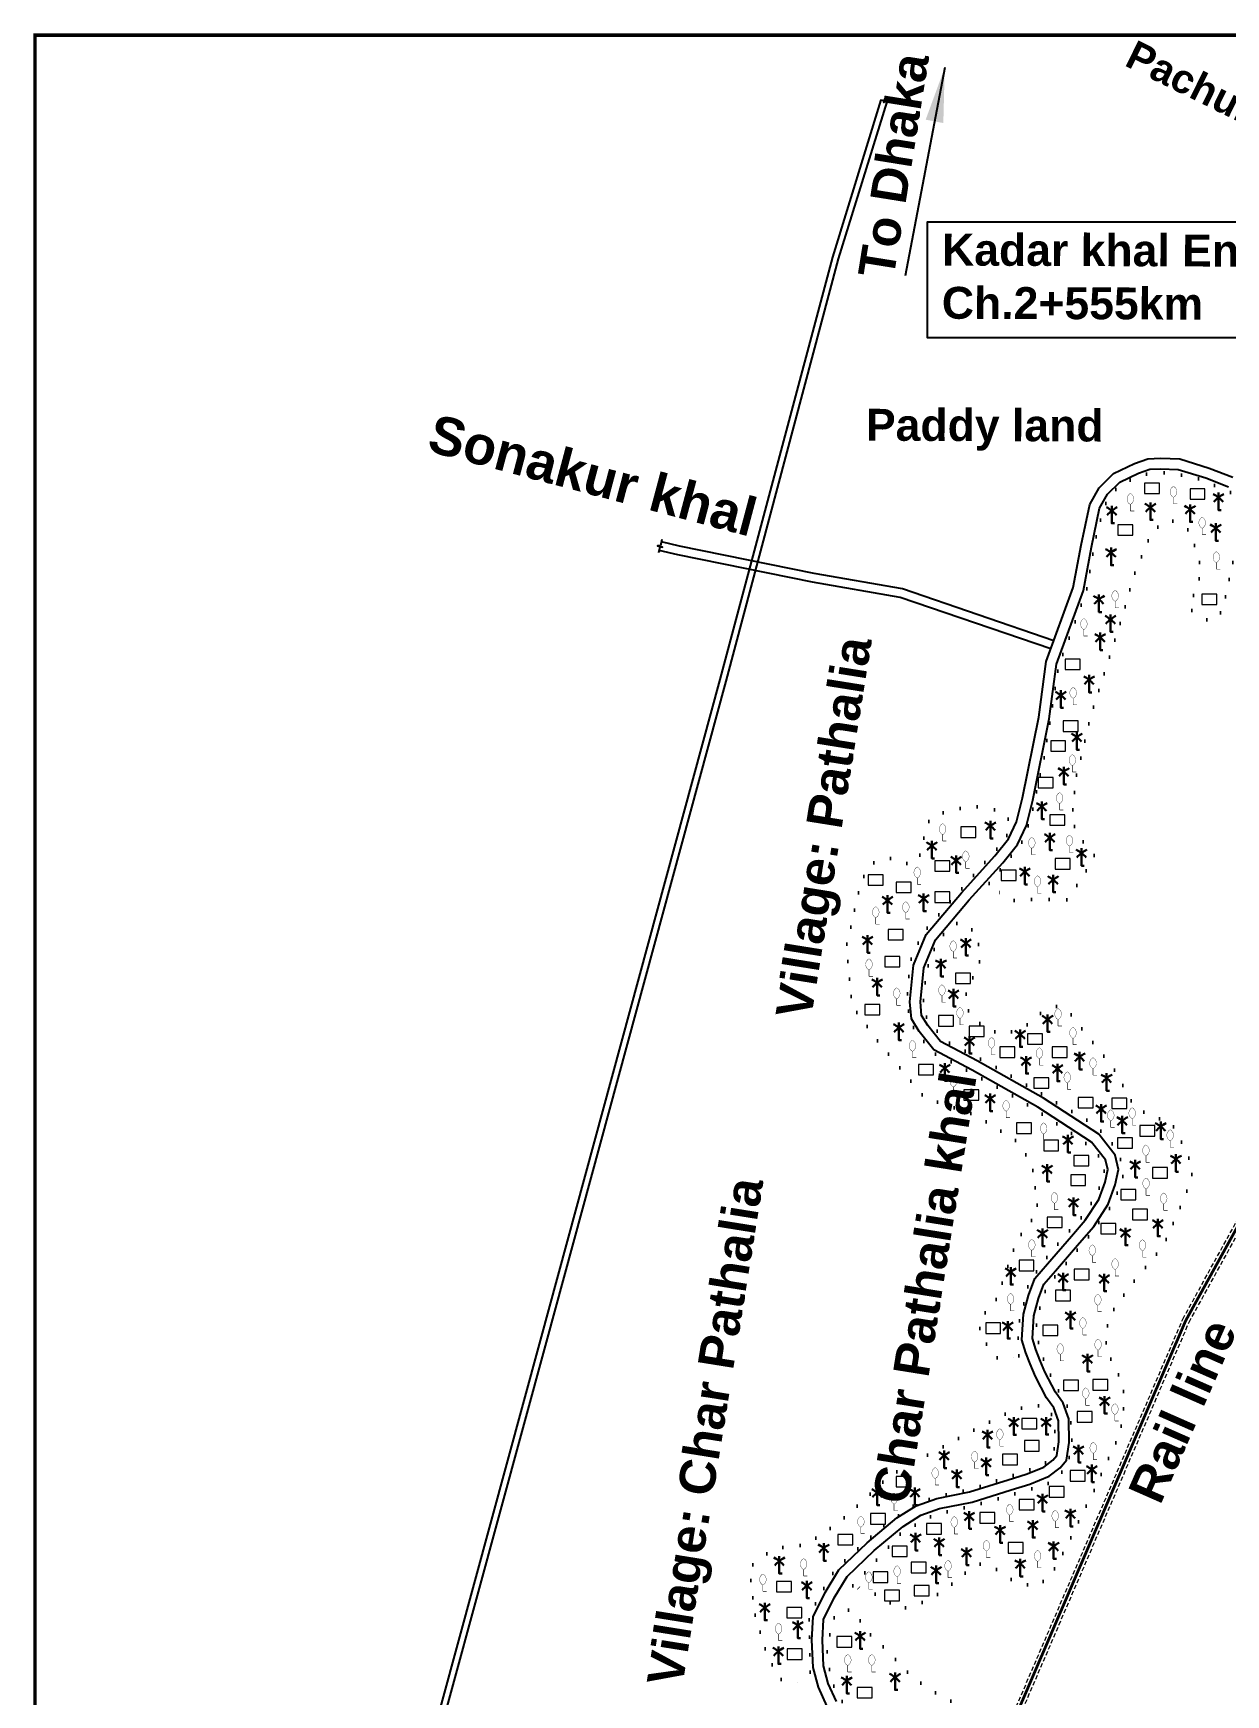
# Model space of a CAD drawing. Header units: millimetres. Extents: x 103 to 27159, y -166022 to -48.
# Drawn here: x 22627 to 23991, y -164690 to -162790 of the extents above; entities that cross this region are included whole.
import ezdxf

# ---------------------------------------------------------------- set-up
doc = ezdxf.new("R2010")
doc.units = ezdxf.units.MM
doc.header["$MEASUREMENT"] = 0
for name, pattern in [('DASHED2', [0.375, 0.25, -0.125]), ('DOT2', [0.125, 0, -0.125]), ('HIDDENX2', [0.75, 0.5, -0.25])]:
    doc.linetypes.add(name, pattern=pattern)
for name, color, linetype in [('boundary', 7, 'Continuous'), ('Home Stead', 151, 'Continuous'), ('Khal', 4, 'Continuous'), ('TEXT', 5, 'Continuous'), ('Trees', 77, 'Continuous')]:
    doc.layers.add(name, color=color, linetype=linetype)
for name, color, linetype, lineweight in [('Earthan Road', 7, 'DASHED2', 9), ('HOUSE', 144, 'Continuous', 18), ('PUCCA ROAD', 1, 'Continuous', 30), ('Rail Line', 14, 'TRACKS', 35)]:
    doc.layers.add(name, color=color, linetype=linetype, lineweight=lineweight)
doc.styles.get("Standard").update_dxf_attribs({"font": 'arial.ttf'})
doc.styles.add('sum', font='arialbd.ttf')
doc.linetypes.add('TRACKS', pattern='A,0.15,[130,ltypeshp.shx,S=0.25,R=0,X=0,Y=0],0.15', length=0.3)
doc.dimstyles.get("Standard").update_dxf_attribs({"dimtxt": 0.18, "dimasz": 0.18, "dimexe": 0.18, "dimexo": 0.0625, "dimgap": 0.09, "dimtad": 0, "dimtih": 1, "dimtoh": 1, "dimdec": 4, "dimzin": 0, "dimdsep": 46, "dimtxsty": 'Standard', "dimblk": 'DATUMBLANK', "dimcen": 0.09, "dimadec": 0, "dimazin": 0, "dimtfac": 1, "dimtdec": 4, "dimtofl": 0, "dimtmove": 0, "dimatfit": 3, "dimfxl": 1, "dimtolj": 1, "dimtzin": 0, "dimarcsym": 0})

# ---------------------------------------------------------------- blocks, each defined once
blk = doc.blocks.new('A$C7FEE66E4')
at = {"layer": 'Trees', "linetype": 'Continuous', "const_width": 0.000142}
blk.add_lwpolyline([(0, 0.00001, 0.606435), (0, 0.00493, 0.606435)], format="xyb", close=True, dxfattribs=at)
at = {"layer": 'Trees', "linetype": 'Continuous', "const_width": 0.000252}
for points in [[(0, 0.00001), (0, -0.00287)], [(0, -0.00287), (0.00172, -0.00287)]]:
    blk.add_lwpolyline(points, dxfattribs=at)
blk = doc.blocks.new('A$C01DB3217')
at = {"layer": 'Trees', "color": 1, "lineweight": 30}
blk.add_lwpolyline([(0, 0.0028), (0, -0.00714), (0.00154, -0.00714)], dxfattribs=at)
for centre, start, end in [((-0.01201, -0.01535), 41.24911, 62.67823), ((0.01201, -0.01535), 117.32177, 138.75089)]:
    blk.add_arc(centre, 0.01949, start, end, dxfattribs=at)
blk = doc.blocks.new('_DatumBlank')
at = {"color": 0, "linetype": 'ByBlock', "lineweight": -2}
for p, q in [((0, 0.577), (-1, 0)), ((0, -0.577), (0, 0.577)), ((-1, 0), (0, -0.577))]:
    blk.add_line(p, q, dxfattribs=at)

msp = doc.modelspace()

# ---------------------------------------------------------------- linework, layer by layer
at = {"layer": 'boundary', "color": 0, "const_width": 4.13}
msp.add_lwpolyline([(22629.4, -162792.3), (27156.7, -162792.3), (27156.7, -166019.4), (22629.4, -166019.4), (22629.4, -162792.3)], dxfattribs=at)
at = {"layer": 'Earthan Road', "color": 7, "linetype": 'HIDDENX2', "ltscale": 10}
for points in [[(23359.7, -165680), (23505.4, -165308.9), (23656.4, -164924.1), (23941.6, -164260.3), (24122.2, -163932.4), (24303.3, -163645.5), (24558.2, -163266.5), (24706.9, -162998.8)], [(23367.1, -165682.9), (23512.8, -165311.8), (23663.8, -164927.1), (23948.8, -164263.8), (24129.1, -163936.5), (24310, -163649.9), (24565, -163270.7), (24713.8, -163002.8)]]:
    msp.add_lwpolyline(points, dxfattribs=at)
at = {"layer": 'Home Stead', "color": 7, "linetype": 'DOT2', "lineweight": 50, "ltscale": 159.474072, "flags": 128}
for points in [[(23720.1, -163762.2), (23756.6, -163717.4), (23767.2, -163689.8), (23783.5, -163616.3), (23799.9, -163513.2), (23830.9, -163429.8), (23843.5, -163359.7), (23856.2, -163319.6), (23873.2, -163304.7), (23896.6, -163294.8), (23922.9, -163292.4), (23956.4, -163298.2), (24004.2, -163319), (24021.6, -163328.5), (24022, -163341), (23997.9, -163397.4), (23987.1, -163450.7), (23972.9, -163463.2), (23948.4, -163447.9), (23963.8, -163404.7), (23949.6, -163359.3), (23926.8, -163346.2), (23906.4, -163359.3), (23886.5, -163408.1), (23871.7, -163459.8), (23836.5, -163570.1), (23819.4, -163641.6), (23814.4, -163691.2), (23825.7, -163712.2), (23840.5, -163730.9), (23825.1, -163758.2), (23809.2, -163780.9), (23778.6, -163780.3), (23742.8, -163782), (23720.1, -163762.2)], [(23754.2, -164302.2), (23752.9, -164270.5), (23765.7, -164218.8), (23788.9, -164185.9), (23827.4, -164142.3), (23844.4, -164116.1), (23852.5, -164088.8), (23848.8, -164077), (23829.7, -164058.5), (23771.4, -164019.8), (23742.1, -164002.4), (23684.7, -163970.4), (23654.8, -163955.3), (23628.6, -163920.3), (23626.5, -163886.2), (23630.3, -163850.7), (23644.3, -163818.8), (23675.2, -163784), (23711.4, -163742.6), (23738.7, -163712.3), (23744.7, -163693.6), (23738.7, -163683), (23721.2, -163676.1), (23699.9, -163673.8), (23670.7, -163680.4), (23653.7, -163687), (23646.8, -163699.6), (23644, -163720), (23640, -163733.2), (23629.3, -163740.9), (23610.7, -163733.2), (23592.9, -163735.8), (23583.1, -163741.8), (23573.7, -163760.4), (23557, -163833.5), (23563.2, -163901.8), (23595.6, -163946.2), (23646.5, -164007.4), (23705.2, -164027.4), (23751, -164056.8), (23769, -164082.5), (23776.2, -164137.6), (23752.5, -164169.1), (23727.3, -164241.1), (23710.3, -164258.6), (23709.3, -164276.1), (23723.2, -164299.2), (23733.5, -164308), (23754.2, -164302.2)], [(23564.4, -164565.4), (23620.8, -164503.9), (23657.2, -164484.4), (23697.3, -164474.7), (23715.6, -164470.2), (23754.6, -164458.7), (23786.7, -164449.2), (23810.2, -164429.4), (23815.4, -164393.9), (23811.8, -164364.4), (23792.2, -164329), (23777.1, -164293.5), (23774.1, -164263.6), (23782.1, -164232.2), (23790.2, -164217.8), (23833.7, -164166.4), (23850.6, -164143), (23862.6, -164128.1), (23873.6, -164095.4), (23870.5, -164078.4), (23857.5, -164053.4), (23833.4, -164033.8), (23796.9, -164012.9), (23726.9, -163971.8), (23668.7, -163941.8), (23646.7, -163912.6), (23644.8, -163893.5), (23648.9, -163860.8), (23656.5, -163839.1), (23669.5, -163818.1), (23685.4, -163806.6), (23705.6, -163818.2), (23710.5, -163848.7), (23698.9, -163876.7), (23692.2, -163892.5), (23697.5, -163911.4), (23710.5, -163923.3), (23717.7, -163929.9), (23737.5, -163934.5), (23757.8, -163928.6), (23768.3, -163920.2), (23782.7, -163907.6), (23797.1, -163903), (23811.1, -163908.6), (23819.9, -163920.5), (23863.9, -163976), (23885.9, -164016.9), (23909.4, -164031.3), (23921.7, -164031.3), (23929.1, -164036.8), (23938.1, -164053.5), (23954, -164088.7), (23945.1, -164117.5), (23919.2, -164176.7), (23899.2, -164201), (23882, -164222), (23863.3, -164247.3), (23852.9, -164274.6), (23854.5, -164298.1), (23866, -164317.2), (23875.6, -164349.9), (23869.9, -164390.5), (23840.3, -164456), (23800.9, -164535.6), (23788.6, -164556.4), (23772, -164566.6), (23747.9, -164559.8), (23729.6, -164547.1), (23710.9, -164539.9), (23694.8, -164549.2), (23673.2, -164567), (23651.6, -164581.8), (23619.3, -164592.4), (23594.3, -164576.3), (23564.4, -164565.4)], [(23515.7, -164664.1), (23514.2, -164599.2), (23535.3, -164560.5), (23545.9, -164544.8), (23601.7, -164494.7), (23635.3, -164473), (23658.9, -164463.7), (23698.1, -164455.7), (23780.9, -164428), (23794.2, -164416.1), (23795.6, -164381.6), (23788.9, -164362.7), (23772.6, -164358.4), (23746.2, -164365.1), (23702.7, -164387.5), (23607.7, -164438.6), (23559.3, -164483.6), (23532, -164504.6), (23508.7, -164518.8), (23488.8, -164520), (23468.3, -164526.8), (23446.1, -164544.4), (23451.7, -164595.6), (23465.2, -164641.4), (23480, -164670.9), (23491.2, -164677.3), (23504.3, -164675.5), (23515.7, -164664.1)], [(23276.5, -165127.1), (23283.5, -165002), (23304.5, -164916.6), (23323.8, -164884.4), (23341.1, -164881.1), (23402.3, -164899), (23487.2, -164911.7), (23538.8, -164905), (23589.8, -164863.1), (23603.7, -164846.7), (23609.2, -164827.4), (23604.5, -164792.5), (23579, -164746.2), (23539.6, -164674.4), (23534.5, -164637.3), (23542.3, -164602.6), (23548.8, -164594.8), (23557.9, -164592.9), (23566.6, -164594.2), (23578.3, -164615.3), (23605.2, -164641.2), (23633.2, -164670.7), (23657.5, -164687), (23686.4, -164702.5), (23686, -164735.7), (23698.6, -164791.9), (23657.9, -164885.9), (23643.6, -164932.5), (23626.6, -164944.3), (23611.8, -164954.5), (23601.5, -164970.9), (23597.9, -164993.5), (23589.2, -165011.9), (23570.2, -165090.1), (23518.6, -165172.2), (23482.5, -165189.4), (23431.7, -165182), (23382.5, -165164.8), (23337.4, -165132), (23294.6, -165126.3), (23276.5, -165127.1)]]:
    msp.add_lwpolyline(points, dxfattribs=at)
at = {"layer": 'HOUSE'}
for points in [[(23897.7, -163316.6), (23914.8, -163316.6), (23914.8, -163304.7), (23897.7, -163304.7), (23897.7, -163316.6)], [(23949.8, -163323), (23966.8, -163323), (23966.8, -163311.1), (23949.8, -163311.1), (23949.8, -163323)], [(23867.3, -163364.1), (23884.4, -163364.1), (23884.4, -163352.1), (23867.3, -163352.1), (23867.3, -163364.1)], [(23963.3, -163443.5), (23980.4, -163443.5), (23980.4, -163431.6), (23963.3, -163431.6), (23963.3, -163443.5)], [(23807.2, -163517.7), (23824.2, -163517.7), (23824.2, -163505.7), (23807.2, -163505.7), (23807.2, -163517.7)], [(23804.9, -163588.5), (23822, -163588.5), (23822, -163576.5), (23804.9, -163576.5), (23804.9, -163588.5)], [(23790.5, -163611.1), (23807.5, -163611.1), (23807.5, -163599.1), (23790.5, -163599.1), (23790.5, -163611.1)], [(23776.3, -163653), (23793.4, -163653), (23793.4, -163641.1), (23776.3, -163641.1), (23776.3, -163653)], [(23789.6, -163695.8), (23806.7, -163695.8), (23806.7, -163683.9), (23789.6, -163683.9), (23789.6, -163695.8)], [(23687.9, -163709.6), (23705, -163709.6), (23705, -163697.6), (23687.9, -163697.6), (23687.9, -163709.6)], [(23658, -163748.4), (23675.1, -163748.4), (23675.1, -163736.4), (23658, -163736.4), (23658, -163748.4)], [(23734, -163759.1), (23751.1, -163759.1), (23751.1, -163747.1), (23734, -163747.1), (23734, -163759.1)], [(23795.5, -163745.8), (23812.6, -163745.8), (23812.6, -163733.9), (23795.5, -163733.9), (23795.5, -163745.8)], [(23581.9, -163764.2), (23599, -163764.2), (23599, -163752.3), (23581.9, -163752.3), (23581.9, -163764.2)], [(23613.8, -163772.7), (23630.9, -163772.7), (23630.9, -163760.8), (23613.8, -163760.8), (23613.8, -163772.7)], [(23658.2, -163784), (23675.2, -163784), (23675.2, -163772), (23658.2, -163772), (23658.2, -163784)], [(23604.7, -163826.9), (23621.7, -163826.9), (23621.7, -163815), (23604.7, -163815), (23604.7, -163826.9)], [(23600.9, -163857.8), (23617.9, -163857.8), (23617.9, -163845.9), (23600.9, -163845.9), (23600.9, -163857.8)], [(23681.8, -163876.7), (23698.9, -163876.7), (23698.9, -163864.8), (23681.8, -163864.8), (23681.8, -163876.7)], [(23578.2, -163912.5), (23595.2, -163912.5), (23595.2, -163900.5), (23578.2, -163900.5), (23578.2, -163912.5)], [(23662.4, -163925.4), (23679.5, -163925.4), (23679.5, -163913.4), (23662.4, -163913.4), (23662.4, -163925.4)], [(23697.4, -163937.4), (23714.5, -163937.4), (23714.5, -163925.4), (23697.4, -163925.4), (23697.4, -163937.4)], [(23764.2, -163946.2), (23781.3, -163946.2), (23781.3, -163934.3), (23764.2, -163934.3), (23764.2, -163946.2)], [(23732.5, -163961.2), (23749.5, -163961.2), (23749.5, -163949.2), (23732.5, -163949.2), (23732.5, -163961.2)], [(23792.2, -163961.2), (23809.2, -163961.2), (23809.2, -163949.2), (23792.2, -163949.2), (23792.2, -163961.2)], [(23639.4, -163981.2), (23656.4, -163981.2), (23656.4, -163969.2), (23639.4, -163969.2), (23639.4, -163981.2)], [(23771.2, -163996.3), (23788.3, -163996.3), (23788.3, -163984.4), (23771.2, -163984.4), (23771.2, -163996.3)], [(23691.1, -164010.2), (23708.2, -164010.2), (23708.2, -163998.2), (23691.1, -163998.2), (23691.1, -164010.2)], [(23822.1, -164018.8), (23839.2, -164018.8), (23839.2, -164006.9), (23822.1, -164006.9), (23822.1, -164018.8)], [(23860.4, -164019.7), (23877.5, -164019.7), (23877.5, -164007.8), (23860.4, -164007.8), (23860.4, -164019.7)], [(23751.4, -164048.1), (23768.5, -164048.1), (23768.5, -164036.1), (23751.4, -164036.1), (23751.4, -164048.1)], [(23866.9, -164064.9), (23884, -164064.9), (23884, -164053), (23866.9, -164053), (23866.9, -164064.9)], [(23892.3, -164051.1), (23909.4, -164051.1), (23909.4, -164039.1), (23892.3, -164039.1), (23892.3, -164051.1)], [(23782.5, -164067.9), (23799.6, -164067.9), (23799.6, -164055.9), (23782.5, -164055.9), (23782.5, -164067.9)], [(23817.1, -164085.2), (23834.2, -164085.2), (23834.2, -164073.2), (23817.1, -164073.2), (23817.1, -164085.2)], [(23907.1, -164099.2), (23924.1, -164099.2), (23924.1, -164087.2), (23907.1, -164087.2), (23907.1, -164099.2)], [(23813.4, -164107.5), (23830.4, -164107.5), (23830.4, -164095.6), (23813.4, -164095.6), (23813.4, -164107.5)], [(23870.6, -164124.1), (23887.7, -164124.1), (23887.7, -164112.1), (23870.6, -164112.1), (23870.6, -164124.1)], [(23786.5, -164155.7), (23803.6, -164155.7), (23803.6, -164143.7), (23786.5, -164143.7), (23786.5, -164155.7)], [(23884, -164146.7), (23901.1, -164146.7), (23901.1, -164134.7), (23884, -164134.7), (23884, -164146.7)], [(23848, -164162.8), (23865.1, -164162.8), (23865.1, -164150.9), (23848, -164150.9), (23848, -164162.8)], [(23754.3, -164205), (23771.4, -164205), (23771.4, -164193), (23754.3, -164193), (23754.3, -164205)], [(23817.5, -164215.4), (23834.6, -164215.4), (23834.6, -164203.4), (23817.5, -164203.4), (23817.5, -164215.4)], [(23796.1, -164239.3), (23813.2, -164239.3), (23813.2, -164227.4), (23796.1, -164227.4), (23796.1, -164239.3)], [(23716.2, -164276.7), (23733.2, -164276.7), (23733.2, -164264.7), (23716.2, -164264.7), (23716.2, -164276.7)], [(23781.5, -164279.2), (23798.6, -164279.2), (23798.6, -164267.3), (23781.5, -164267.3), (23781.5, -164279.2)], [(23805.2, -164342.1), (23822.2, -164342.1), (23822.2, -164330.1), (23805.2, -164330.1), (23805.2, -164342.1)], [(23838.6, -164341.6), (23855.7, -164341.6), (23855.7, -164329.6), (23838.6, -164329.6), (23838.6, -164341.6)], [(23757.4, -164385.9), (23774.5, -164385.9), (23774.5, -164373.9), (23757.4, -164373.9), (23757.4, -164385.9)], [(23820.9, -164378.1), (23837.9, -164378.1), (23837.9, -164366.1), (23820.9, -164366.1), (23820.9, -164378.1)], [(23760.4, -164411.2), (23777.5, -164411.2), (23777.5, -164399.3), (23760.4, -164399.3), (23760.4, -164411.2)], [(23735.5, -164426.8), (23752.6, -164426.8), (23752.6, -164414.8), (23735.5, -164414.8), (23735.5, -164426.8)], [(23613.8, -164452.3), (23630.9, -164452.3), (23630.9, -164440.4), (23613.8, -164440.4), (23613.8, -164452.3)], [(23788.9, -164463.8), (23806, -164463.8), (23806, -164451.8), (23788.9, -164451.8), (23788.9, -164463.8)], [(23812.9, -164445.5), (23830, -164445.5), (23830, -164433.5), (23812.9, -164433.5), (23812.9, -164445.5)], [(23754.4, -164478.4), (23771.5, -164478.4), (23771.5, -164466.5), (23754.4, -164466.5), (23754.4, -164478.4)], [(23584.6, -164494.7), (23601.7, -164494.7), (23601.7, -164482.8), (23584.6, -164482.8), (23584.6, -164494.7)], [(23709.7, -164493.5), (23726.7, -164493.5), (23726.7, -164481.5), (23709.7, -164481.5), (23709.7, -164493.5)], [(23547.1, -164518.6), (23564.2, -164518.6), (23564.2, -164506.7), (23547.1, -164506.7), (23547.1, -164518.6)], [(23648.6, -164506.2), (23665.7, -164506.2), (23665.7, -164494.2), (23648.6, -164494.2), (23648.6, -164506.2)], [(23609.3, -164531.8), (23626.4, -164531.8), (23626.4, -164519.8), (23609.3, -164519.8), (23609.3, -164531.8)], [(23742, -164527.9), (23759.1, -164527.9), (23759.1, -164515.9), (23742, -164515.9), (23742, -164527.9)], [(23631.2, -164550.4), (23648.3, -164550.4), (23648.3, -164538.4), (23631.2, -164538.4), (23631.2, -164550.4)], [(23477.1, -164572.2), (23494.2, -164572.2), (23494.2, -164560.2), (23477.1, -164560.2), (23477.1, -164572.2)], [(23587.4, -164561.4), (23604.5, -164561.4), (23604.5, -164549.5), (23587.4, -164549.5), (23587.4, -164561.4)], [(23634.5, -164576.8), (23651.6, -164576.8), (23651.6, -164564.8), (23634.5, -164564.8), (23634.5, -164576.8)], [(23600.5, -164582.3), (23617.6, -164582.3), (23617.6, -164570.4), (23600.5, -164570.4), (23600.5, -164582.3)], [(23489, -164602), (23506.1, -164602), (23506.1, -164590.1), (23489, -164590.1), (23489, -164602)], [(23489.4, -164649.4), (23506.4, -164649.4), (23506.4, -164637.5), (23489.4, -164637.5), (23489.4, -164649.4)], [(23545.9, -164635.4), (23563, -164635.4), (23563, -164623.4), (23545.9, -164623.4), (23545.9, -164635.4)], [(23569.4, -164693.3), (23586.5, -164693.3), (23586.5, -164681.4), (23569.4, -164681.4), (23569.4, -164693.3)]]:
    msp.add_lwpolyline(points, dxfattribs=at)
at = {"layer": 'Khal', "lineweight": 25, "ltscale": 0.1}
for points in [[(23535, -164703.1), (23524.9, -164681.1), (23518.8, -164658.6), (23517.4, -164627.2), (23519, -164600.8), (23532.6, -164573.1), (23548.4, -164547.1), (23580.7, -164516), (23614.6, -164487.6), (23636.9, -164473.9), (23660.2, -164465.3), (23697.7, -164457.9), (23741.9, -164444), (23762.6, -164437.6), (23782.7, -164429.5), (23793, -164421.7), (23797.4, -164416.5), (23799.8, -164400.8), (23799.3, -164376.6), (23794.2, -164361.9), (23785.7, -164350.3), (23773, -164325.9), (23766.9, -164311.6), (23762, -164299), (23757.7, -164284), (23759.5, -164254.7), (23765.2, -164233.3), (23772.3, -164214.1), (23786.9, -164197.3), (23814.3, -164165.4), (23830.1, -164147.2), (23845.6, -164123.6), (23852.8, -164103.7), (23855.7, -164089.4), (23853.1, -164078.4), (23837.3, -164058.1), (23776, -164017.9), (23700.8, -163975.7), (23656.8, -163952.5), (23640.2, -163931.6), (23631.4, -163917.1), (23629.5, -163897.6), (23633.6, -163855.9), (23648.3, -163820.5), (23688.4, -163773.2), (23726.6, -163730.9), (23742.2, -163711.4), (23751.5, -163691.8), (23758.4, -163664.4), (23776.9, -163572.1), (23785.4, -163508.6), (23816.3, -163424.1), (23825.4, -163375.4), (23835.1, -163329.2), (23845.8, -163309.8), (23862.5, -163293.6), (23886.4, -163282), (23901.7, -163276.8), (23915.9, -163276.2), (23938.1, -163277), (23971.7, -163287.4), (23998.9, -163297.7)], [(23545.6, -164697.5), (23536.2, -164677), (23530.7, -164656.8), (23529.5, -164627.3), (23530.8, -164603.9), (23543.1, -164578.9), (23557.8, -164554.7), (23588.7, -164524.9), (23621.7, -164497.4), (23642.2, -164484.7), (23663.5, -164476.9), (23700.6, -164469.5), (23745.4, -164455.5), (23766.7, -164449), (23788.6, -164440.1), (23801.4, -164430.5), (23808.7, -164421.6), (23811.8, -164401.6), (23811.3, -164374.5), (23804.9, -164356.3), (23795.9, -164344), (23783.9, -164320.8), (23778, -164307), (23773.4, -164295.2), (23769.8, -164282.7), (23771.4, -164256.6), (23776.7, -164236.9), (23782.8, -164220.3), (23795.9, -164205.2), (23823.4, -164173.3), (23839.7, -164154.5), (23856.4, -164129), (23864.4, -164107), (23867.9, -164089.2), (23864.2, -164073.1), (23845.6, -164049.1), (23782.3, -164007.6), (23706.5, -163965.2), (23664.7, -163943.1), (23650.1, -163924.8), (23643, -163913.2), (23641.6, -163897.6), (23645.4, -163858.8), (23658.7, -163826.8), (23697.4, -163781.1), (23735.7, -163738.7), (23752.5, -163717.9), (23762.8, -163695.9), (23770.1, -163667), (23788.7, -163574.1), (23797.2, -163511.5), (23828, -163427.3), (23837.2, -163377.7), (23846.5, -163333.4), (23855.5, -163317.2), (23869.5, -163303.5), (23891, -163293.2), (23904, -163288.7), (23915.9, -163288.2), (23936.1, -163289), (23967.8, -163298.7), (23993.9, -163308.7)], [(23346.1, -163369.1), (23344.4, -163376.2), (23341, -163376.2), (23346.6, -163377.9), (23343.7, -163377.9), (23342.3, -163384.3)], [(23790.7, -163494.2), (23618.6, -163435.2), (23518.3, -163417.8), (23364.1, -163386.4), (23342.9, -163381.5)], [(23794.1, -163484.8), (23621.1, -163425.5), (23520.2, -163408), (23366.2, -163376.6), (23345.5, -163371.8)]]:
    msp.add_lwpolyline(points, dxfattribs=at)
at = {"layer": 'PUCCA ROAD', "lineweight": 25}
for points in [[(22947.7, -165362.6), (22960.5, -165286.9), (23019.5, -164974.9), (23207.2, -164284.8), (23412.7, -163529.3), (23541.4, -163046.4), (23596.8, -162866.5)], [(22954.7, -165363.4), (22967.4, -165288.1), (23026.3, -164976.4), (23214, -164286.6), (23419.5, -163531.2), (23548.1, -163048.3), (23603.5, -162868.5)], [(23595.8, -162866.2), (23599.7, -162867.3), (23599.9, -162869.3), (23600.8, -162865.5), (23600.9, -162867.7), (23604.9, -162869)]]:
    msp.add_lwpolyline(points, dxfattribs=at)
at = {"layer": 'Rail Line', "color": 212, "ltscale": 10, "true_color": 0xc529d6}
msp.add_lwpolyline([(23363.4, -165681.5), (23509.1, -165310.3), (23660.1, -164925.6), (23945.2, -164262.1), (24125.7, -163934.4), (24306.6, -163647.7), (24561.6, -163268.6), (24710.4, -163000.8)], dxfattribs=at)
at = {"layer": 'TEXT', "color": 7}
msp.add_lwpolyline([(24079.4, -163035.2), (24079.4, -163138.6), (23649.5, -163138.6), (23649.5, -163138.6), (23649.5, -163138.6), (23649.5, -163005.7), (24079.4, -163005.7), (24199.6, -162930)], close=True, dxfattribs=at)

# ---------------------------------------------------------------- block references
at = {"layer": 'Trees', "linetype": 'DOT2', "ltscale": 0.2, "xscale": 2556.58682766978, "yscale": 2556.586827669784, "zscale": 2556.586827669781}
for p in [(23930.9, -163320.9), (23881.6, -163329), (23963.7, -163356.2), (23979.9, -163395.6), (23864.2, -163439.8), (23828.4, -163472), (23816.2, -163550.7), (23815.3, -163627.6), (23800.7, -163671), (23667, -163706.5), (23768.9, -163722.2), (23812, -163719.6), (23693.4, -163737.6), (23638, -163756), (23775.5, -163766.1), (23624.9, -163795.7), (23590.5, -163801.5), (23679.1, -163840.3), (23582.8, -163861.1), (23614.5, -163894.2), (23666.2, -163890.7), (23686.8, -163916.6), (23799, -163917.9), (23722.9, -163950.9), (23816, -163939.4), (23632.5, -163954.2), (23777.6, -163962.7), (23838.9, -163974.1), (23679.3, -163995.1), (23809.5, -163990.3), (23739.6, -164022.7), (23859.2, -164033.7), (23883.7, -164031.3), (23782.5, -164048.6), (23927.1, -164056.5), (23899.4, -164073.8), (23899.6, -164111.6), (23794.8, -164128), (23919.7, -164128.7), (23768.9, -164181.8), (23838.1, -164188), (23895.5, -164182.2), (23864.2, -164203.7), (23744.7, -164243.6), (23844.4, -164244.6), (23827.3, -164271.1), (23801.5, -164300.8), (23844.7, -164295.8), (23830.6, -164351.5), (23863.9, -164369.6), (23732.4, -164398.3), (23703.6, -164423.9), (23839.2, -164413.8), (23658.5, -164442.7), (23611.5, -164471.9), (23573.5, -164498.3), (23680.3, -164498.7), (23743.7, -164484.5), (23795.7, -164491.6), (23717.1, -164525.7), (23775.6, -164537.4), (23508.1, -164546.7), (23615, -164555), (23673.2, -164548.7), (23461.5, -164564.4), (23582.6, -164561.8), (23479.5, -164620.6), (23558.5, -164656.4), (23586, -164656.4)]:
    msp.add_blockref('A$C7FEE66E4', p, dxfattribs=at)
at = {"layer": 'Trees', "ltscale": 0.1, "xscale": 2016.0513898795, "yscale": 2016.051389879496, "zscale": 2016.05138987949}
for p in [(23860.4, -163336.1), (23904.5, -163332.3), (23949.8, -163334.6), (23982.3, -163321), (23979.2, -163356), (23859.5, -163384), (23845.7, -163437.6), (23858.9, -163460.3), (23847.1, -163481.1), (23834.4, -163529.5), (23802.1, -163547.1), (23820.4, -163595), (23805.4, -163634.6), (23780.3, -163674.3), (23721.6, -163696.5), (23789.6, -163709.9), (23654.7, -163719.2), (23682.5, -163735.8), (23825.8, -163727.6), (23761, -163749), (23793.4, -163758), (23604, -163781.5), (23645.3, -163779.6), (23581.1, -163827.1), (23693.6, -163830.4), (23665.1, -163854.2), (23592.2, -163875.9), (23679.5, -163888.6), (23787, -163917.6), (23617, -163927.1), (23697.8, -163942.4), (23755.6, -163934.8), (23823.6, -163960.6), (23669.4, -163973.5), (23762.3, -163965.3), (23798.3, -163974), (23854.5, -163984.9), (23721.3, -164008.2), (23848.2, -164020.1), (23872.4, -164033.5), (23810.3, -164055.5), (23916.3, -164040.2), (23933.7, -164077.5), (23786.5, -164088.8), (23887.1, -164084), (23816.5, -164127), (23913, -164151.2), (23781.1, -164162.4), (23875.9, -164161.6), (23744.8, -164206.5), (23804.7, -164213), (23851.7, -164214.1), (23813.1, -164256.7), (23741.4, -164268.2), (23832.6, -164305.7), (23852.2, -164354), (23748.2, -164378.3), (23785.3, -164378.1), (23718.2, -164392.7), (23668.8, -164416.4), (23822.4, -164409.8), (23683.2, -164438.1), (23716.8, -164424.4), (23837.6, -164432.4), (23592.2, -164458.8), (23635.3, -164458.6), (23781.2, -164465.8), (23697.4, -164485.7), (23813, -164483), (23636.1, -164510.5), (23732.6, -164501.7), (23770, -164495.8), (23531, -164522.2), (23663.1, -164515.7), (23694.4, -164527.3), (23793.9, -164520.1), (23480.3, -164537), (23659.5, -164547.7), (23755.8, -164540.2), (23511.8, -164565.1), (23463.6, -164590.3), (23501.4, -164610.7), (23572.7, -164622.8), (23479.2, -164640.2), (23557.3, -164674), (23612.6, -164669.9)]:
    msp.add_blockref('A$C01DB3217', p, dxfattribs=at)

# ---------------------------------------------------------------- texts
at = {"layer": 'TEXT', "color": 7, "style": 'sum'}
for s, p in [('Village: Pathalia ', (23516.4, -163918.7)), ('Village: Char Pathalia ', (23369.2, -164681.9))]:
    msp.add_text(s, height=41.073, rotation=80.8926, dxfattribs=at).set_placement(p)
at = {"layer": 'TEXT', "color": 7, "attachment_point": 1, "style": 'sum'}
for s, insert, char_height, width, rotation in [('Pachuria khal', (23888.1, -162797.1), 32.858, 636.052, 333.768), ('To Dhaka', (23570.1, -163065.5), 41.07, 795.064, 80.8926), ('Kadar khal End\\PCh.2+555km', (23666.4, -163019.4), 36.451, 705.593, 359.7933), ('Paddy land ', (23579.4, -163219.6), 36.451, 705.593, 359.7933), ('Char Pathalia khal', (23586.8, -164466.8), 41.073, 636.052, 80.8926), ('Rail line ', (23878, -164457.5), 41.07, 795.064, 66.2362)]:
    msp.add_mtext(s, dxfattribs=dict(at, insert=insert, char_height=char_height, width=width, rotation=rotation))
at = {"layer": 'TEXT', "color": 7, "lineweight": 25, "insert": (23087.2, -163225.1), "char_height": 43.741, "width": 763.262, "attachment_point": 1, "rotation": 345.1053, "style": 'sum'}
msp.add_mtext('Sonakur khal', dxfattribs=at)

# ---------------------------------------------------------------- leaders
at = {"layer": 'TEXT', "color": 0, "lineweight": 25}
msp.add_leader([(23669.4, -162829.6), (23624, -163067.6)], dimstyle='Standard', override={"dimscale": 0.5, "dimasz": 125, "dimgap": 0.09, "dimtad": 0}, dxfattribs=at)

doc.saveas('drawing.dxf')
